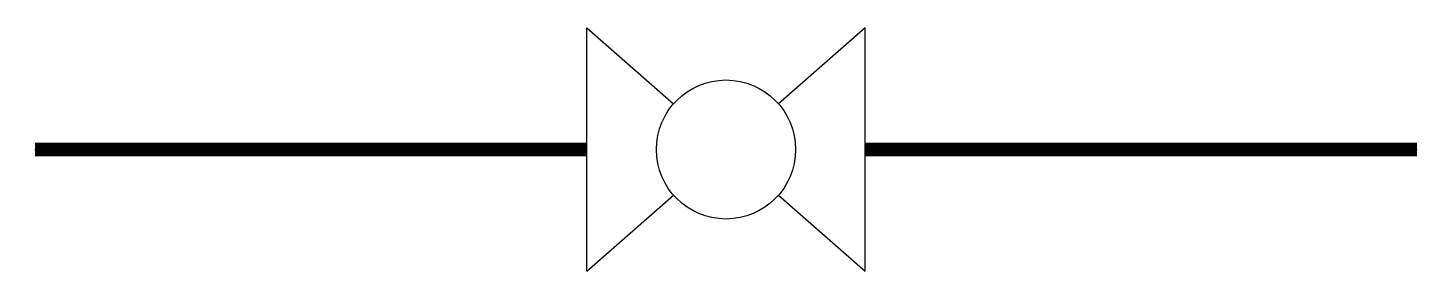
# Model space of a CAD drawing. Extents: x -0.1 to 20, y 0 to 3.5.
import ezdxf

# ---------------------------------------------------------------- set-up
doc = ezdxf.new("R2010")
doc.units = 0
doc.header["$LTSCALE"] = 1000
doc.header["$MEASUREMENT"] = 0
doc.layers.get('0').update_dxf_attribs({"linetype": 'CONTINUOUS'})

msp = doc.modelspace()

# ---------------------------------------------------------------- linework, layer by layer
for p, q in [((7.925, 0), (7.925, 3.5)), ((7.925, 3.5), (9.173, 2.409)), ((11.925, 3.5), (10.678, 2.409)), ((11.925, 0), (11.925, 3.5)), ((0, 1.75), (7.925, 1.75)), ((11.925, 1.75), (19.851, 1.75)), ((7.925, 0), (9.173, 1.091)), ((10.678, 1.091), (11.925, 0))]:
    msp.add_line(p, q)
at = {"const_width": 0.2}
for points in [[(0, 1.75), (7.925, 1.75)], [(11.925, 1.75), (19.851, 1.75)]]:
    msp.add_lwpolyline(points, dxfattribs=at)
msp.add_circle((9.925, 1.75), 1)

doc.saveas('drawing.dxf')
